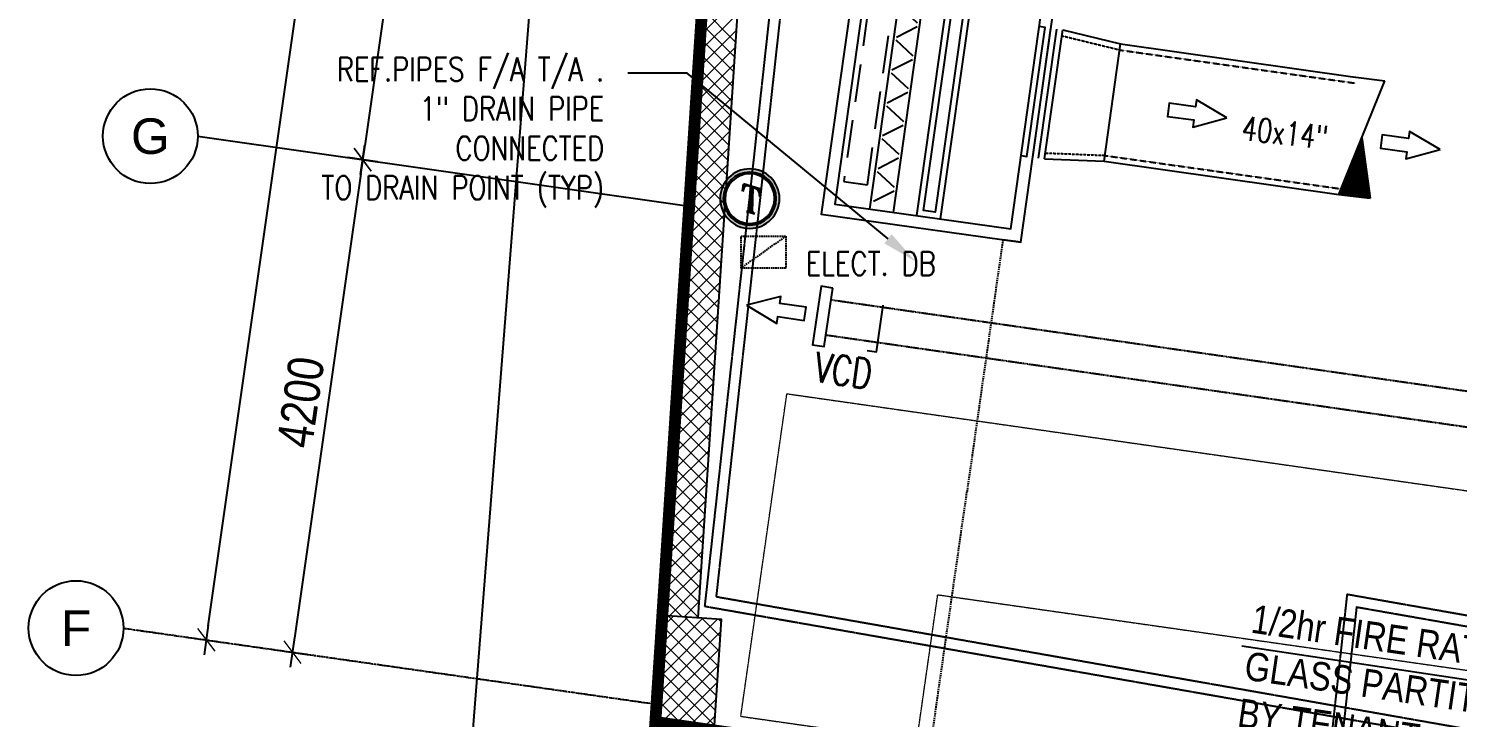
# Model space of a CAD drawing. Header units: inches. Extents: x 1152707 to 1351947, y 326920 to 480291.
# Drawn here: x 1181904 to 1193963, y 362915 to 368730 of the extents above; entities that cross this region are included whole.
import ezdxf
from ezdxf import colors
from ezdxf.entities.mleader import LeaderData, LeaderLine
from ezdxf.enums import TextEntityAlignment as Align
from ezdxf.math import Vec2, Vec3

# ---------------------------------------------------------------- set-up
doc = ezdxf.new("R2010")
doc.units = ezdxf.units.IN
doc.header["$MEASUREMENT"] = 0
for name, pattern in [('CENTER', [50.8, 31.75, -6.35, 6.35, -6.35]), ('DASHED', [19.05, 12.7, -6.35]), ('DASHED2', [9.525, 6.35, -3.175]), ('DOT2', [3.175, 0, -3.175]), ('HIDDEN', [9.525, 6.35, -3.175]), ('HIDDEN2', [4.7625, 3.175, -1.5875])]:
    doc.linetypes.add(name, pattern=pattern)
for name, color, linetype, lineweight in [('A-HATCH CONCRETE', 254, 'Continuous', 5), ('A-LEASING LINE', 7, 'DASHED2', 9), ('escape route', 8, 'HIDDEN', 15)]:
    doc.layers.add(name, color=color, linetype=linetype, lineweight=lineweight)
for name, color, linetype in [('AC-Deffusers', 3, 'Continuous'), ('AC-Equipment', 2, 'Continuous'), ('AC-Exhaust DUCT', 40, 'Continuous'), ('AC-Fresh DUCT', 100, 'Continuous'), ('AC-Ref PIPES', 3, 'Continuous'), ('AC-SDUCT', 5, 'Continuous'), ('AC-Supply  DUCT', 30, 'Continuous'), ('AC-TEXT', 3, 'Continuous'), ('AC-TXT', 3, 'Continuous'), ('Axis', 9, 'CENTER'), ('dim-axis', 15, 'Continuous'), ('dim2', 7, 'Continuous'), ('FFNEW', 252, 'Continuous'), ('LGT ELEC', 252, 'Continuous'), ('S-COL', 210, 'Continuous'), ('S-WALL', 1, 'Continuous'), ('TAXT', 3, 'Continuous'), ('VP', 8, 'Continuous'), ('WALL', 30, 'Continuous')]:
    doc.layers.add(name, color=color, linetype=linetype)
doc.styles.add('1', font='romans.shx', dxfattribs={"width": 0.8, "height": 0.125})
doc.styles.add('AC_Duct', font='romans.shx', dxfattribs={"width": 0.8, "height": 0.2})
doc.styles.add('AC_Equipment', font='romans.shx', dxfattribs={"width": 0.75, "height": 0.3})
doc.styles.add('ARIAL', font='ARIALN.TTF')
doc.styles.add('ITALICT', font='italict')
doc.styles.get("Standard").update_dxf_attribs({"font": 'arial.ttf'})
doc.styles.add('style1', font='arial.ttf')
doc.dimstyles.new('DIM-100', dxfattribs={"dimscale": 150, "dimtxt": 2, "dimasz": 1, "dimexe": 0.75, "dimexo": 1, "dimgap": 0.5, "dimtad": 1, "dimdec": 0, "dimzin": 11, "dimdsep": 46, "dimtxsty": 'ARIAL', "dimblk": 'R', "dimcen": 2.5, "dimdle": 1, "dimclrd": 256, "dimclre": 256, "dimclrt": 256, "dimazin": 0, "dimtfac": 1, "dimtdec": 0, "dimtix": 1, "dimtmove": 2, "dimatfit": 3, "dimldrblk": 'R', "dimtolj": 1, "dimtzin": 3, "dimlwd": -1, "dimlwe": 13, "dimarcsym": 0})
doc.dimstyles.get("Standard").update_dxf_attribs({"dimtxt": 0.18, "dimasz": 0.18, "dimexe": 0.18, "dimexo": 0.0625, "dimgap": 0.09, "dimtad": 0, "dimtih": 1, "dimtoh": 1, "dimdec": 4, "dimzin": 0, "dimdsep": 46, "dimtxsty": 'Standard', "dimcen": 0.09, "dimadec": 0, "dimazin": 0, "dimtfac": 1, "dimtdec": 4, "dimtofl": 0, "dimtmove": 0, "dimatfit": 3, "dimfxl": 1, "dimtolj": 1, "dimtzin": 0, "dimarcsym": 0})

# ---------------------------------------------------------------- blocks, each defined once
blk = doc.blocks.new('R')
for p, q in [((0, -1.05), (0, 1.05)), ((-1.05, 0), (1.05, 0))]:
    blk.add_line(p, q)
at = {"color": 4, "lineweight": 13}
blk.add_line((-0.71, -0.71), (0.71, 0.71), dxfattribs=at)
blk = doc.blocks.new('*D128')
at = {"layer": 'Defpoints', "color": 0, "transparency": 16777216}
for p in [(1417261, 597924), (1417261, 597924), (1415626, 586468)]:
    blk.add_point(p, dxfattribs=at)
at = {"layer": 'dim-axis', "color": 251, "linetype": 'DOT2', "lineweight": 13, "transparency": 16777216}
for p, q in [((1417113, 597945), (1417150, 597940)), ((1415478, 586489), (1415515, 586484))]:
    blk.add_line(p, q, dxfattribs=at)
at = {"layer": 'dim-axis', "color": 251, "transparency": 16777216}
blk.add_line((1415643, 586586), (1417244, 597805), dxfattribs=at)
at = {"layer": 'dim-axis', "color": 251, "transparency": 16777216, "xscale": 120, "yscale": 120, "zscale": 120}
for p, rotation in [((1417261, 597924), 81.8772662833131), ((1415626, 586468), 261.8772662833131)]:
    blk.add_blockref('R', p, dxfattribs=dict(at, rotation=rotation))
at = {"layer": 'dim-axis', "color": 251, "transparency": 16777216, "insert": (1416218, 592228), "char_height": 300, "attachment_point": 5, "rotation": 81.8773, "style": 'ARIAL'}
blk.add_mtext('\\A1;11572', dxfattribs=at)
blk = doc.blocks.new('*D130')
at = {"layer": 'Defpoints', "color": 0, "transparency": 16777216}
for p in [(1417520, 594531), (1416947, 590522), (1416947, 590522)]:
    blk.add_point(p, dxfattribs=at)
at = {"layer": 'dim-axis', "color": 251, "linetype": 'DOT2', "lineweight": 13, "transparency": 16777216}
for p, q in [((1417371, 594552), (1417408, 594547)), ((1416799, 590543), (1416836, 590538))]:
    blk.add_line(p, q, dxfattribs=at)
at = {"layer": 'dim-axis', "color": 251, "transparency": 16777216}
blk.add_line((1417503, 594412), (1416964, 590640), dxfattribs=at)
at = {"layer": 'dim-axis', "color": 251, "transparency": 16777216, "xscale": 120, "yscale": 120, "zscale": 120}
for p, rotation in [((1417520, 594531), 81.87726634670558), ((1416947, 590522), 261.8772663467056)]:
    blk.add_blockref('R', p, dxfattribs=dict(at, rotation=rotation))
at = {"layer": 'dim-axis', "color": 251, "transparency": 16777216, "insert": (1417008, 592559), "char_height": 300, "attachment_point": 5, "rotation": 81.8773, "style": 'ARIAL'}
blk.add_mtext('\\A1;4050', dxfattribs=at)
blk = doc.blocks.new('*D131')
at = {"layer": 'Defpoints', "color": 0, "transparency": 16777216}
for p in [(1416947, 590522), (1416354, 586364), (1416354, 586364)]:
    blk.add_point(p, dxfattribs=at)
at = {"layer": 'dim-axis', "color": 251, "linetype": 'DOT2', "lineweight": 13, "transparency": 16777216}
for p, q in [((1416799, 590543), (1416836, 590538)), ((1416205, 586385), (1416243, 586380))]:
    blk.add_line(p, q, dxfattribs=at)
at = {"layer": 'dim-axis', "color": 251, "transparency": 16777216}
blk.add_line((1416930, 590403), (1416371, 586483), dxfattribs=at)
at = {"layer": 'dim-axis', "color": 251, "transparency": 16777216, "xscale": 120, "yscale": 120, "zscale": 120}
for p, rotation in [((1416947, 590522), 81.87726634670558), ((1416354, 586364), 261.8772663467056)]:
    blk.add_blockref('R', p, dxfattribs=dict(at, rotation=rotation))
at = {"layer": 'dim-axis', "color": 251, "transparency": 16777216, "insert": (1416425, 588475), "char_height": 300, "attachment_point": 5, "rotation": 81.8773, "style": 'ARIAL'}
blk.add_mtext('\\A1;4200', dxfattribs=at)
blk = doc.blocks.new('*D107')
at = {"layer": 'Defpoints', "color": 0, "transparency": 16777216}
for p in [(1418810, 597585), (1420642, 597441), (1417901, 562459)]:
    blk.add_point(p, dxfattribs=at)
at = {"layer": 'dim-axis', "color": 251, "linetype": 'DOT2', "lineweight": 13, "transparency": 16777216}
for p, q in [((1420492, 597453), (1418698, 597594)), ((1417752, 562470), (1415957, 562611))]:
    blk.add_line(p, q, dxfattribs=at)
at = {"layer": 'dim-axis', "color": 251, "transparency": 16777216}
blk.add_line((1416079, 562722), (1418801, 597465), dxfattribs=at)
at = {"layer": 'dim-axis', "color": 251, "transparency": 16777216, "xscale": 120, "yscale": 120, "zscale": 120}
for p, rotation in [((1418810, 597585), 85.52071850426807), ((1416070, 562602), 265.5207185042681)]:
    blk.add_blockref('R', p, dxfattribs=dict(at, rotation=rotation))
at = {"layer": 'dim-axis', "color": 251, "transparency": 16777216, "insert": (1417212, 580111), "char_height": 300, "attachment_point": 5, "rotation": 85.5207, "style": 'ARIAL'}
blk.add_mtext('\\A1;35090', dxfattribs=at)
blk = doc.blocks.new('SEDRGFE')
at = {"layer": 'A-HATCH CONCRETE'}
h = blk.add_hatch(dxfattribs=at)
h.set_pattern_fill('ANSI37', color=250, scale=750)
h.set_pattern_definition([(45, (1341716.94, 266100.535), (-66.29126, 66.29126), []), (135, (1341716.94, 266100.535), (-66.29126, -66.29126), [])])
h.paths.add_polyline_path([(1350992, 698769), (1350493, 698802), (1350434, 697904), (1350930, 697833)])
at = {"color": 250, "linetype": 'Continuous', "ltscale": 100}
blk.add_lwpolyline([(1389810, 674588), (1389810, 680290), (1389610, 680288), (1388060, 680288), (1388060, 686288), (1384200, 686288), (1384200, 693089), (1385203, 692942), (1385236, 693139), (1385780, 696950), (1386823, 704256), (1386865, 704553), (1351200, 709613), (1350434, 697904), (1372211, 694796), (1372209, 688237), (1371310, 688237), (1371310, 688038), (1371310, 684788), (1363260, 684788), (1363260, 684588), (1363260, 674588), (1389810, 674588)], dxfattribs=at)
at = {"layer": 'A-HATCH CONCRETE', "color": 250, "linetype": 'Continuous'}
for p, q in [((1350813, 703703), (1351135, 704025)), ((1350804, 703561), (1351125, 703883)), ((1351110, 703643), (1350828, 703926)), ((1351102, 703519), (1350819, 703801)), ((1350794, 703420), (1351116, 703741)), ((1351093, 703395), (1350811, 703677)), ((1350785, 703278), (1351107, 703599)), ((1351085, 703270), (1350803, 703552)), ((1350776, 703136), (1351098, 703458)), ((1351077, 703146), (1350795, 703428)), ((1350767, 702994), (1351088, 703316)), ((1351069, 703021), (1350787, 703303)), ((1350757, 702852), (1351079, 703174)), ((1351061, 702897), (1350779, 703179)), ((1350748, 702710), (1351070, 703032)), ((1351053, 702772), (1350771, 703055)), ((1351045, 702648), (1350762, 702930)), ((1350739, 702568), (1351060, 702890)), ((1351036, 702524), (1350754, 702806)), ((1350729, 702426), (1351051, 702748)), ((1351028, 702399), (1350746, 702681)), ((1350720, 702285), (1351042, 702606)), ((1351020, 702275), (1350738, 702557)), ((1350711, 702143), (1351032, 702464)), ((1351012, 702150), (1350730, 702432)), ((1350701, 702001), (1351023, 702322)), ((1351004, 702026), (1350722, 702308)), ((1350996, 701901), (1350713, 702184)), ((1350692, 701859), (1351014, 702181)), ((1350683, 701717), (1351005, 702039)), ((1350987, 701777), (1350705, 702059)), ((1350674, 701575), (1350995, 701897)), ((1350979, 701653), (1350697, 701935)), ((1350664, 701433), (1350986, 701755)), ((1350971, 701528), (1350689, 701810)), ((1350655, 701291), (1350977, 701613)), ((1350963, 701404), (1350681, 701686)), ((1350646, 701149), (1350967, 701471)), ((1350955, 701279), (1350673, 701561)), ((1350947, 701155), (1350665, 701437)), ((1350636, 701008), (1350958, 701329)), ((1350939, 701030), (1350656, 701313)), ((1350627, 700866), (1350949, 701187)), ((1350930, 700906), (1350648, 701188)), ((1350618, 700724), (1350940, 701046)), ((1350922, 700782), (1350640, 701064)), ((1350608, 700582), (1350930, 700904)), ((1350914, 700657), (1350632, 700939)), ((1350599, 700440), (1350921, 700762)), ((1350906, 700533), (1350624, 700815)), ((1350590, 700298), (1350912, 700620)), ((1350898, 700408), (1350616, 700690)), ((1350890, 700284), (1350607, 700566)), ((1350581, 700156), (1350902, 700478)), ((1350881, 700159), (1350599, 700442)), ((1350571, 700014), (1350893, 700336)), ((1350873, 700035), (1350591, 700317)), ((1350562, 699873), (1350884, 700194)), ((1350865, 699911), (1350583, 700193)), ((1350553, 699731), (1350874, 700052)), ((1350857, 699786), (1350575, 700068)), ((1350543, 699589), (1350865, 699911)), ((1350849, 699662), (1350567, 699944)), ((1350841, 699537), (1350559, 699819)), ((1350534, 699447), (1350856, 699769)), ((1350833, 699413), (1350550, 699695)), ((1350525, 699305), (1350847, 699627)), ((1350824, 699288), (1350542, 699571)), ((1350516, 699163), (1350837, 699485)), ((1350816, 699164), (1350534, 699446)), ((1350506, 699021), (1350828, 699343)), ((1350808, 699040), (1350526, 699322)), ((1350497, 698879), (1350819, 699201)), ((1350800, 698915), (1350518, 699197)), ((1350792, 698791), (1350510, 699073)), ((1350549, 698798), (1350809, 699059)), ((1350659, 698791), (1350501, 698948)), ((1350517, 698801), (1350493, 698824)), ((1350673, 698790), (1350800, 698917)), ((1350486, 698699), (1350485, 698700)), ((1350488, 698738), (1350488, 698738)), ((1350478, 698574), (1350477, 698575)), ((1350478, 698596), (1350479, 698596)), ((1350469, 698454), (1350470, 698455)), ((1350470, 698450), (1350469, 698451)), ((1350461, 698326), (1350461, 698326)), ((1350460, 698312), (1350461, 698313)), ((1350450, 698170), (1350451, 698171)), ((1350453, 698201), (1350453, 698202)), ((1350441, 698028), (1350442, 698029)), ((1350445, 698077), (1350444, 698077)), ((1350437, 697952), (1350436, 697953))]:
    blk.add_line(p, q, dxfattribs=at)
at = {"layer": 'escape route', "color": 250, "ltscale": 0.5}
for p, q in [((1351154, 697952), (1351543, 700675)), ((1351543, 700675), (1385420, 695840)), ((1352639, 697740), (1352816, 698978)), ((1352816, 698978), (1381475, 694888)), ((1351154, 697952), (1352639, 697740))]:
    blk.add_line(p, q, dxfattribs=at)
at = {"layer": 'S-COL', "color": 250}
blk.add_lwpolyline([(1350434, 697904), (1350930, 697833), (1350992, 698769), (1350493, 698802)], close=True, dxfattribs=at)
at = {"layer": 'S-WALL', "color": 250}
blk.add_lwpolyline([(1351237, 705592), (1350791, 698783)], dxfattribs=at)
at = {"layer": 'TAXT', "color": 250, "ltscale": 100}
blk.add_line((1355383, 698548), (1357887, 698169), dxfattribs=at)
at = {"layer": 'TAXT', "color": 250, "ltscale": 100, "insert": (1355486, 698897), "char_height": 240, "width": 2569.66, "attachment_point": 1, "rotation": 351.7483, "style": 'ARIAL'}
blk.add_mtext('1/2hr FIRE RATED GLASS PARTITION\\PBY TENANT', dxfattribs=at)
blk = doc.blocks.new('SWDFHGTRD')
at = {"color": 254, "linetype": 'Continuous', "ltscale": 100}
blk.add_lwpolyline([(1226570, 392967), (1226570, 398670), (1226370, 398667), (1224821, 398667), (1224821, 404667), (1220960, 404667), (1220960, 411468), (1221964, 411321), (1221997, 411519), (1222541, 415330), (1223584, 422636), (1223626, 422933), (1187961, 427993), (1187194, 416284), (1208971, 413176), (1208969, 406617), (1208071, 406617), (1208071, 406417), (1208071, 403167), (1200021, 403167), (1200021, 402967), (1200021, 392967), (1226570, 392967)], dxfattribs=at)
at = {"layer": 'A-HATCH CONCRETE', "color": 254, "linetype": 'Continuous'}
for p, q in [((1187238, 416954), (1187238, 416955)), ((1187239, 416975), (1187240, 416976)), ((1187230, 416830), (1187229, 416830)), ((1187230, 416834), (1187230, 416834)), ((1187220, 416692), (1187221, 416692)), ((1187222, 416705), (1187221, 416706)), ((1187211, 416550), (1187212, 416551)), ((1187214, 416581), (1187213, 416582)), ((1187202, 416408), (1187202, 416409)), ((1187206, 416456), (1187205, 416457)), ((1187197, 416332), (1187197, 416333))]:
    blk.add_line(p, q, dxfattribs=at)
at = {"layer": 'S-WALL', "color": 254}
blk.add_lwpolyline([(1187961, 427993), (1187961, 427993), (1185666, 392967), (1235796, 392967), (1237587, 420910), (1223622, 422903)], dxfattribs=at)
blk = doc.blocks.new('Arrow')
at = {"color": 6, "ltscale": 0.02}
blk.add_lwpolyline([(0, 0), (0.55, -0.2325), (0.55, -0.1125), (1, -0.1125), (1, 0.1125), (0.55, 0.1125), (0.55, 0.2325)], close=True, dxfattribs=at)
blk = doc.blocks.new('AHU 5')
at = {"layer": 'AC-Equipment', "color": 6, "linetype": 'Continuous'}
for p, q in [((0.55, 0.15), (-0.55, 0.15)), ((0.55, 0.1), (-0.55, 0.1)), ((0.55, 0.05), (-0.55, 0.05))]:
    blk.add_line(p, q, dxfattribs=at)
at = {"layer": 'AC-Equipment', "linetype": 'Continuous'}
for p, q in [((-1.175, -0.65), (1.175, -0.65)), ((1.175, -0.85), (-1.175, -0.85)), ((1.175, -1.05), (-1.175, -1.05)), ((1.175, -1.25), (-1.175, -1.25))]:
    blk.add_line(p, q, dxfattribs=at)
at = {"layer": 'AC-Equipment', "color": 6, "linetype": 'Continuous', "ltscale": 0.02}
for p, q in [((-0.994, -1.07), (-1.106, -1.23)), ((-0.854, -1.23), (-0.966, -1.07)), ((-0.714, -1.07), (-0.826, -1.23)), ((-0.574, -1.23), (-0.686, -1.07)), ((-0.434, -1.07), (-0.546, -1.23)), ((-0.294, -1.23), (-0.406, -1.07)), ((-0.154, -1.07), (-0.266, -1.23)), ((-0.014, -1.23), (-0.126, -1.07)), ((0.126, -1.07), (0.014, -1.23)), ((0.266, -1.23), (0.154, -1.07)), ((0.406, -1.07), (0.294, -1.23)), ((0.546, -1.23), (0.434, -1.07)), ((0.686, -1.07), (0.574, -1.23)), ((0.826, -1.23), (0.714, -1.07)), ((0.966, -1.07), (0.854, -1.23)), ((1.106, -1.23), (0.994, -1.07))]:
    blk.add_line(p, q, dxfattribs=at)
at = {"layer": 'AC-Equipment', "color": 20, "linetype": 'Continuous'}
blk.add_lwpolyline([(-1.275, -1.65), (1.275, -1.65), (1.275, 0.05), (-1.275, 0.05)], close=True, dxfattribs=at)
at = {"layer": 'AC-Equipment', "linetype": 'Continuous'}
blk.add_lwpolyline([(0.55, -0.05), (0.55, 0), (-0.55, 0), (-0.55, -0.05)], dxfattribs=at)
blk.add_lwpolyline([(-1.175, -1.55), (1.175, -1.55), (1.175, -0.05), (-1.175, -0.05)], close=True, dxfattribs=at)
at = {"layer": 'AC-Equipment', "color": 6, "linetype": 'Continuous'}
blk.add_lwpolyline([(-1.125, -0.7), (1.125, -0.7), (1.125, -0.8), (-1.125, -0.8)], close=True, dxfattribs=at)
at = {"layer": 'AC-Equipment', "color": 6, "linetype": 'DASHED2', "ltscale": 0.05}
blk.add_lwpolyline([(-0.975, -1.5), (0.975, -1.5), (0.975, -1.3), (-0.975, -1.3)], close=True, dxfattribs=at)
blk = doc.blocks.new('*U97')
h = blk.add_hatch()
h.set_pattern_fill('ANSI31', color=6, scale=0.002979, style=0)
h.set_pattern_definition([(45, (-453.0792865, -119.353656), (-0.00668903773, 0.00668903773), [])])
h.paths.add_polyline_path([(0, 0), (0, -0.268), (0.5, -0.134)])
for p, q in [((0, 0), (1, -0.268)), ((0, 0), (0, -0.268)), ((1, 0), (1, -0.268)), ((0.5, -0.134), (0, -0.268))]:
    blk.add_line(p, q)
blk = doc.blocks.new('Side-Supply1')
at = {"layer": 'AC-Deffusers'}
blk.add_lwpolyline([(0, 0.25), (-0.1, 0.25), (-0.1, -0.25), (0, -0.25)], close=True, dxfattribs=at)
at = {"layer": 'AC-Deffusers', "color": 6, "ltscale": 0.02}
blk.add_lwpolyline([(-0.7, 0), (-0.425, -0.11625), (-0.425, -0.05625), (-0.2, -0.05625), (-0.2, 0.05625), (-0.425, 0.05625), (-0.425, 0.11625)], close=True, dxfattribs=at)
blk = doc.blocks.new('Damper')
at = {"color": 2, "linetype": 'Continuous', "ltscale": 0.02}
blk.add_lwpolyline([(-0.25, 0.1), (-0.25, 0), (0.25, 0)], dxfattribs=at)
blk = doc.blocks.new('A$C6F074B9B')
at = {"layer": 'AC-SDUCT'}
h = blk.add_hatch(color=3, dxfattribs=at)
edge = h.paths.add_edge_path()
edge.add_arc((0.0367, 0.0193), 0.1673, 0, 360)
edge = h.paths.add_edge_path(flags=17)
edge.add_arc((0.0367, 0.0193), 0.1491, 0, 360)
at = {"layer": 'AC-SDUCT', "color": 3}
for radius in [0.1673, 0.1491]:
    blk.add_circle((0.0367, 0.0193), radius, dxfattribs=at)
at = {"layer": 'WALL', "color": 1}
blk.add_circle((0.0367, 0.0193), 0.1396, dxfattribs=at)
at = {"layer": 'AC-SDUCT', "color": 134, "style": 'ITALICT'}
blk.add_text('T', height=0.1407, dxfattribs=at).set_placement((-0.0384, -0.0545))
blk = doc.blocks.new('*D269')
at = {"layer": 'Defpoints', "color": 0, "linetype": 'DASHED', "transparency": 16777216}
for p in [(17803, 30147), (17045, 25916), (17196, 25894)]:
    blk.add_point(p, dxfattribs=at)
at = {"layer": 'dim2', "color": 1, "linetype": 'DASHED', "lineweight": -2, "transparency": 16777216}
for p in [(17652, 30168), (17045, 25916)]:
    blk.add_line(p, (17349, 28042), dxfattribs=at)
at = {"layer": 'dim2', "color": 1, "lineweight": -2, "transparency": 16777216}
for p, q in [((17803, 30147), (17652, 30168)), ((17196, 25894), (17045, 25916))]:
    blk.add_line(p, q, dxfattribs=at)
at = {"layer": 'dim2', "color": 1, "linetype": 'DASHED', "transparency": 16777216}
for points in [[(17652, 30168), (17652, 30168), (17652, 30168)], [(17045, 25916), (17045, 25916), (17045, 25916)]]:
    blk.add_solid(points, dxfattribs=at)
at = {"layer": 'dim2', "color": 6, "linetype": 'DASHED', "transparency": 16777216, "insert": (17349, 28042), "char_height": 0.18, "attachment_point": 5}
blk.add_mtext('\\A1;4295.38', dxfattribs=at)
blk = doc.blocks.new('SGSR')
at = {"layer": 'Axis', "color": 251, "ltscale": 0.5}
blk.add_line((1414927.7, 586567.4), (1419426.9, 585925.2), dxfattribs=at)
at = {"layer": 'Axis', "color": 251, "linetype": 'Continuous'}
for centre in [(1415154.9, 590720.4), (1414527.7, 586567.4)]:
    blk.add_circle(centre, 400, dxfattribs=at)
at = {"layer": 'dim-axis', "color": 251}
blk.add_line((1415554.9, 590720.4), (1419702.3, 590128.5), dxfattribs=at)
at = {"layer": 'S-WALL', "color": 251}
blk.add_lwpolyline([(1417889.2, 562458.6), (1468019.2, 562458.6), (1469810.8, 590401.2), (1420184.3, 597484.1)], close=True, dxfattribs=at)
at = {"layer": 'Axis', "color": 251, "linetype": 'Continuous', "style": 'style1'}
for s, p in [('G', (1415154.9, 590720.4)), ('F', (1414527.7, 586567.4))]:
    blk.add_text(s, height=300, dxfattribs=at).set_placement(p, align=Align.MIDDLE)
at = {"layer": 'dim-axis', "color": 251}
for p1, p2, distance, picture, middle in [((1415626.3, 586467.7), (1417261.4, 597923.9), 0, '*D128', (1416218, 592228)), ((1417901.1, 562458.6), (1420641.6, 597441.4), 1837.1, '*D107', (1417212.3, 580111.3))]:
    dim = blk.add_aligned_dim(p1=p1, p2=p2, distance=distance, dimstyle='DIM-100', override={"dimasz": 0.8, "dimclrd": 251, "dimclre": 251, "dimclrt": 251}, dxfattribs=at)
    dim.commit()
    dim.dimension.update_dxf_attribs({"geometry": picture, "text_midpoint": middle})
for base, p1, p2, picture, middle in [((1416947.3, 590521.7), (1417519.6, 594531.1), (1416947.3, 590521.7), '*D130', (1417007.6, 592558.6)), ((1416353.9, 586363.8), (1416947.3, 590521.7), (1416353.9, 586363.8), '*D131', (1416424.7, 588475))]:
    dim = blk.add_linear_dim(base=base, p1=p1, p2=p2, angle=81.87727, dimstyle='DIM-100', override={"dimasz": 0.8, "dimclrd": 251, "dimclre": 251, "dimclrt": 251}, dxfattribs=at)
    dim.commit()
    dim.dimension.update_dxf_attribs({"geometry": picture, "text_midpoint": middle})
blk = doc.blocks.new('A$C00FA4E35')
at = {"layer": 'AC-Exhaust DUCT', "linetype": 'DASHED'}
blk.add_line((15819.305, 30197.416), (15441.713, 29928.493), dxfattribs=at)
blk.add_lwpolyline([(15441.713, 30197.416), (15819.305, 30197.416), (15819.305, 29928.493), (15441.713, 29928.493)], close=True, dxfattribs=at)
at = {"layer": 'AC-Fresh DUCT', "linetype": 'DASHED', "ltscale": 0.2}
for p, q in [((16202.171, 29661.569), (29159.858, 27800.241)), ((16159.515, 29364.617), (28968.994, 27524.579))]:
    blk.add_line(p, q, dxfattribs=at)
at = {"layer": 'AC-Ref PIPES', "color": 84, "linetype": 'DASHED', "ltscale": 0.02}
for p, q in [((15850.659, 33614.009), (15134.894, 27074.722)), ((15932.454, 33511.873), (15231.932, 27155.564)), ((15231.932, 27155.564), (24677.961, 25490.986)), ((20556.263, 27176.166), (24854.505, 26418.73)), ((15134.894, 27074.722), (24745.884, 25388.444)), ((20636.664, 27067.962), (24752.803, 26345.772))]:
    blk.add_line(p, q, dxfattribs=at)
at = {"layer": 'AC-Ref PIPES', "color": 252, "linetype": 'DASHED', "ltscale": 0.02}
for p, q in [((20556.263, 27176.166), (19512.234, 17637.845)), ((20636.664, 27067.962), (19607.292, 17727.777))]:
    blk.add_line(p, q, dxfattribs=at)
at = {"layer": 'AC-Supply  DUCT', "color": 6, "linetype": 'HIDDEN2', "ltscale": 0.1}
for p, q in [((18149.745, 31890.096), (18637.872, 31770.8)), ((18637.749, 31769.922), (20618.173, 31490.783)), ((18010.244, 30900.377), (18507.333, 30880.305)), ((18512.136, 30878.731), (20492.56, 30599.592))]:
    blk.add_line(p, q, dxfattribs=at)
at = {"layer": 'AC-Supply  DUCT', "linetype": 'Continuous'}
for p, q in [((18156.758, 31939.853), (18644.886, 31820.558)), ((18003.231, 30850.62), (18505.316, 30830.345))]:
    blk.add_line(p, q, dxfattribs=at)
at = {"layer": 'AC-Supply  DUCT'}
for p, q in [((18644.886, 31820.558), (20625.31, 31541.418)), ((18505.316, 30830.345), (20485.74, 30551.206))]:
    blk.add_line(p, q, dxfattribs=at)
at = {"layer": 'VP', "color": 6}
for p, q in [((18003.231, 30850.62), (18156.758, 31939.853)), ((18505.316, 30830.345), (18644.886, 31820.558))]:
    blk.add_line(p, q, dxfattribs=at)
at = {"layer": 'AC-Equipment', "linetype": 'Continuous', "xscale": 1000.00000023283, "yscale": 1000.00000023283, "zscale": 1000.00000023283, "rotation": 261.9770519363666}
blk.add_blockref('AHU 5', (17931.463, 31416.172), dxfattribs=at)
at = {"layer": 'AC-Fresh DUCT', "linetype": 'DASHED', "ltscale": 0.2, "xscale": 1000.00000023283, "yscale": 1000.00000023283, "zscale": 1000.00000023283, "rotation": 351.6435322273327}
blk.add_blockref('Side-Supply1', (16181.102, 29513.055), dxfattribs=at)
at = {"layer": 'AC-Fresh DUCT', "linetype": 'DASHED', "xscale": 800.0000001862641, "yscale": 800.0000001862641, "zscale": 800.0000001862641, "rotation": 82.02351620708572}
blk.add_blockref('Damper', (16612.621, 29418.61), dxfattribs=at)
at = {"layer": 'AC-SDUCT', "linetype": 'ByBlock', "xscale": -1500.000000349245, "yscale": 1500.000000349245, "zscale": 1500.000000349245, "rotation": 343.6029844620871}
blk.add_blockref('A$C6F074B9B', (15560.627, 30471.721), dxfattribs=at)
at = {"layer": 'AC-Supply  DUCT', "linetype": 'Continuous'}
for name, p, xscale, yscale, zscale, rotation in [('*U97', (20485.74, 30551.206), 1000.00000023283, 1000.00000023283, 1000.00000023283, 82.93728461228987), ('Arrow', (19543.03, 31198.113), 500.0000001164149, 500.0000001164149, 500.0000001164149, 172.374198703706), ('Arrow', (21340.988, 30930.092), 500.0000001164149, 500.0000001164149, 500.0000001164149, 172.374198703706)]:
    blk.add_blockref(name, p, dxfattribs=dict(at, xscale=xscale, yscale=yscale, zscale=zscale, rotation=rotation))
at = {"color": 252, "linetype": 'Continuous', "ltscale": 100}
for tag, height, style, width, p in [('AHU', 288, 'AC_Equipment', 0.75, (56884.46, 22822.455)), ('B.03', 240, 'AC_Equipment', 0.7, (56884.46, 22467.255)), ('AHU', 288, 'AC_Equipment', 0.75, (63011.551, 19982.621)), ('150', 200, 'AC_Duct', 0.7, (54936.662, 19610.001)), ('200', 200, 'AC_Duct', 0.7, (62072.937, 19668.014)), ('B.01', 240, 'AC_Equipment', 0.7, (63011.551, 19627.421)), ('AHU', 288, 'AC_Equipment', 0.75, (24436.928, 17572.269)), ('B.04', 240, 'AC_Equipment', 0.7, (24436.928, 17217.069)), ('EF', 288, 'AC_Equipment', 0.75, (13361.997, 10940.286)), ('01', 240, 'AC_Equipment', 0.7, (13361.997, 10585.086)), ('AHU', 288, 'AC_Equipment', 0.75, (62113.318, 8777.511)), ('200', 200, 'AC_Duct', 0.7, (61069.801, 8536.962)), ('B.02', 240, 'AC_Equipment', 0.7, (62113.318, 8422.311)), ('MSU', 288, 'AC_Equipment', 0.75, (18640.373, 4334.348)), ('B.01', 240, 'AC_Equipment', 0.7, (18640.373, 3979.148))]:
    blk.add_attdef(tag, text='', height=height, dxfattribs=dict(at, style=style, width=width)).set_placement(p, align=Align.CENTER)
at = {"layer": 'AC-TEXT', "color": 3, "insert": (17085.557, 30067.055), "char_height": 200, "attachment_point": 3, "style": 'AC_Duct'}
blk.add_mtext('ELECT. DB', dxfattribs=at)
at = {"layer": 'AC-TXT', "style": '1', "width": 0.75}
for s, height, rotation, p in [('40x14" ', 200, 353.3183419, (19659.749, 31013.252, 0)), ('VCD', 250, 351.8759582, (16050.867, 28974.162))]:
    blk.add_text(s, height=height, rotation=rotation, dxfattribs=at).set_placement(p)
at = {"layer": 'dim2', "linetype": 'DASHED'}
dim = blk.add_aligned_dim(p1=(17803.022, 30146.673), p2=(17196.11, 25894.383), distance=-152.366, dimstyle='Standard', override={"dimdec": 2, "dimclrd": 1, "dimclre": 1, "dimclrt": 6, "dimtdec": 2, "dimfxl": 0.1}, dxfattribs=at)
dim.commit()
dim.dimension.update_dxf_attribs({"geometry": '*D269', "text_midpoint": (17348.728, 28042.056)})
at = {"layer": 'AC-Ref PIPES', "color": 6, "linetype": 'Continuous', "ltscale": 0.02}
ml = blk.add_multileader_mtext('Standard', dxfattribs=at)
ml.set_content('REF.PIPES F/A T/A .\\P1" DRAIN PIPE \\PCONNECTED\\PTO DRAIN POINT (TYP)', color=3, style='AC_Duct')
ml.set_leader_properties(color=6)
ml.build(insert=Vec2(0, 0))
ml.multileader.update_dxf_attribs({"dogleg_length": 0.5, "arrow_head_size": 300})
ctx = ml.context
ctx.base_point, ctx.char_height, ctx.arrow_head_size, ctx.landing_gap_size, ctx.plane_origin = Vec3(11359.508, 31573.761), 200, 300, 200, Vec3(16320.073, 31861.469)
ctx.text_align_type = 2
notes = []
notes.append((ctx, [(0, (1, 1, 0), (14987.127, 31573.761), (-1, 0), 500, [(0, [(16913.807, 29984.949)], 0, [])])]))
ctx.mtext.insert, ctx.mtext.alignment, ctx.mtext.flow_direction = Vec3(14287.127, 31707.094), 3, 5
for ctx, leaders in notes:
    for number, flags, end, landing, length, lines in leaders:
        leader = LeaderData()
        leader.index, (leader.has_last_leader_line, leader.has_dogleg_vector, leader.attachment_direction) = number, flags
        leader.last_leader_point, leader.dogleg_vector, leader.dogleg_length = Vec3(end), Vec3(landing), length
        for number, points, colour, breaks in lines:
            line = LeaderLine()
            line.index, line.vertices, line.color, line.breaks = number, Vec3.list(points), colors.encode_raw_color(colour), breaks
            leader.lines.append(line)
        ctx.leaders.append(leader)

msp = doc.modelspace()

# ---------------------------------------------------------------- linework, layer by layer
at = {"layer": 'A-LEASING LINE', "color": 6, "const_width": 100}
msp.add_lwpolyline([(1187961, 374585), (1187194, 362876), (1209070, 359754), (1209070, 353209), (1208170, 353210), (1208170, 349659), (1200120, 349659), (1200120, 339559), (1226470, 339559), (1226470, 345159), (1224720, 345159), (1224720, 351184), (1220859, 351184), (1220859, 358173), (1221883, 358026), (1223034, 366167), (1223042, 366166), (1223529, 369531), (1187961, 374585)], dxfattribs=at)

# ---------------------------------------------------------------- block references
at = {"color": 252, "linetype": 'Continuous', "ltscale": 100}
msp.add_blockref('A$C00FA4E35', (1172475, 336779), dxfattribs=at)
at = {"layer": 'AC-Fresh DUCT', "linetype": 'DASHED', "ltscale": 0.1}
msp.add_blockref('SEDRGFE', (-163239, -335028), dxfattribs=at)
at = {"layer": 'FFNEW', "color": 6, "linetype": 'Continuous'}
msp.add_blockref('SGSR', (-232223, -222899), dxfattribs=at)
at = {"layer": 'LGT ELEC', "color": 252, "linetype": 'Continuous'}
msp.add_blockref('SWDFHGTRD', (0, -53408), dxfattribs=at)

doc.saveas('drawing.dxf')
